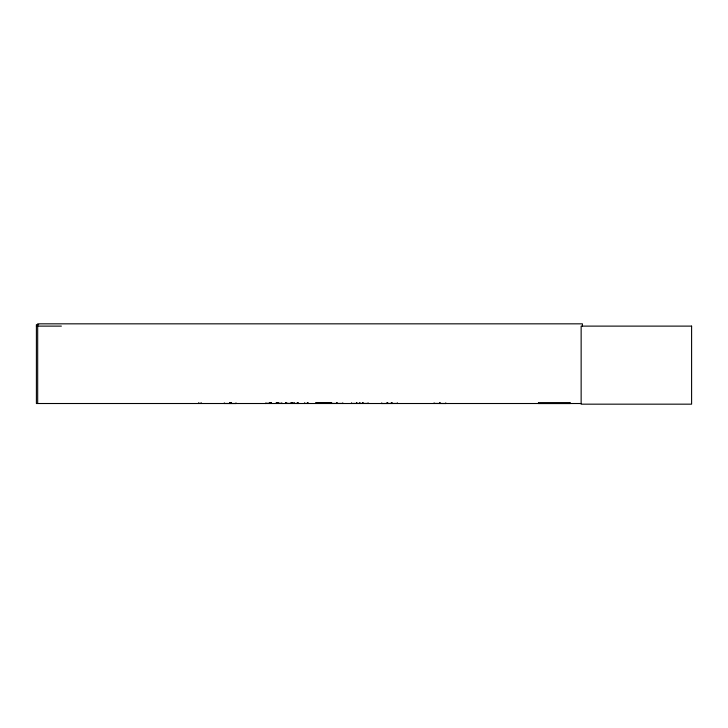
<?xml version="1.0" encoding="UTF-8"?>
<svg xmlns="http://www.w3.org/2000/svg" width="728" height="728" viewBox="0 0 728 728"><rect width="100%" height="100%" fill="white"/><g stroke="black" fill="none" stroke-linecap="round" stroke-linejoin="round"><path stroke-width="1.09" d="M285.913 403.348L285.913 402.866L286.077 403.485M286.777 403.485L286.786 402.866M297.615 403.485L297.625 402.866M538.474 402.994L538.392 403.512L570.17 403.512M538.392 403.23L570.179 403.203M538.465 403.512L538.383 402.994L570.179 402.994L570.079 403.485L570.088 402.994M381.472 403.512L397.57 403.449M392.31 403.412L392.356 402.866M351.124 403.43L368.486 403.43M265.356 403.512L271.417 402.921M307.635 403.43L307.562 402.702M308.044 403.43L308.117 402.921L308.199 403.512M230.039 402.539L230.175 403.348M351.424 403.43L351.478 402.921L351.533 403.512M304.013 403.43L308.117 403.348M38.675 324.652L36.4 324.652L36.4 403.512L581.29 403.512M36.4 326.117L61.37 326.117M317.171 403.003L331.75 403.003M317.144 403.212L331.777 403.194M276.294 402.921L282.364 403.485M285.458 403.348L298.498 403.485L298.489 402.866M292.31 403.512L292.447 402.702M230.467 403.512L230.339 402.702M319.492 403.43L319.41 402.921M316.28 403.43L316.352 402.702M315.87 403.43L342.797 403.43L342.797 402.866M359.587 403.412L359.568 402.921L359.514 403.512M292.674 403.348L292.674 402.921M297.779 403.348L297.779 402.866M582.427 326.117L582.427 323.833L37.683 323.833L37.683 403.512M445.782 402.866L445.782 403.512L434.079 403.43L434.079 402.866M440.131 402.702L440.131 403.512M439.73 402.702L439.73 403.512M391.637 402.702L391.637 403.512M391.264 402.702L391.264 403.512M387.787 402.702L387.787 403.512M387.414 402.702L387.414 403.512M381.745 402.866L381.745 403.512M368.077 402.866L368.077 403.512M363.063 402.702L363.063 403.512M362.762 402.702L362.762 403.512M360.096 402.866L360.096 403.512M356.847 402.702L356.847 403.512M356.547 402.702L356.547 403.512M337.146 402.702L337.146 403.512M336.736 402.702L336.736 403.512M331.094 402.866L331.094 403.512M319.337 402.866L319.337 403.512M316.225 402.702L316.225 403.512M315.715 402.866L315.715 403.512M307.689 402.702L307.689 403.512M304.577 402.866L304.577 403.512M297.17 402.866L297.17 403.512M294.239 402.539L294.239 403.512M292.847 402.702L292.947 403.512M292.519 402.866L292.592 403.512M292.065 402.702L292.119 403.512M291.964 402.539L291.983 403.512M291.628 402.702L291.61 403.512M291.519 402.702L291.573 403.512M291.255 402.702L291.255 403.512M291.109 402.702L291.109 403.512M285.458 402.866L285.458 403.512M281.791 402.866L281.791 403.512M277.959 402.702L277.959 403.512M277.768 402.702L277.768 403.512M276.221 402.866L276.221 403.512M271.489 402.866L271.489 403.512M269.952 402.702L269.952 403.512M269.751 402.702L269.751 403.512M265.92 402.866L265.92 403.512M235.999 402.866L235.99 403.512L224.279 403.485L224.288 402.866M231.522 402.702L231.522 403.512M231.167 402.702L231.176 403.512M230.184 402.866L230.257 403.512M229.93 402.702L229.948 403.512L229.83 402.866M201.092 402.539L201.092 403.512M198.817 402.539L198.817 403.512M691.6 326.117L581.144 326.117L581.144 404.167L691.6 404.167L691.6 326.117M397.37 403.43L397.342 402.921L397.306 403.512M386.759 403.43L386.732 402.921L386.695 403.512"/></g></svg>
